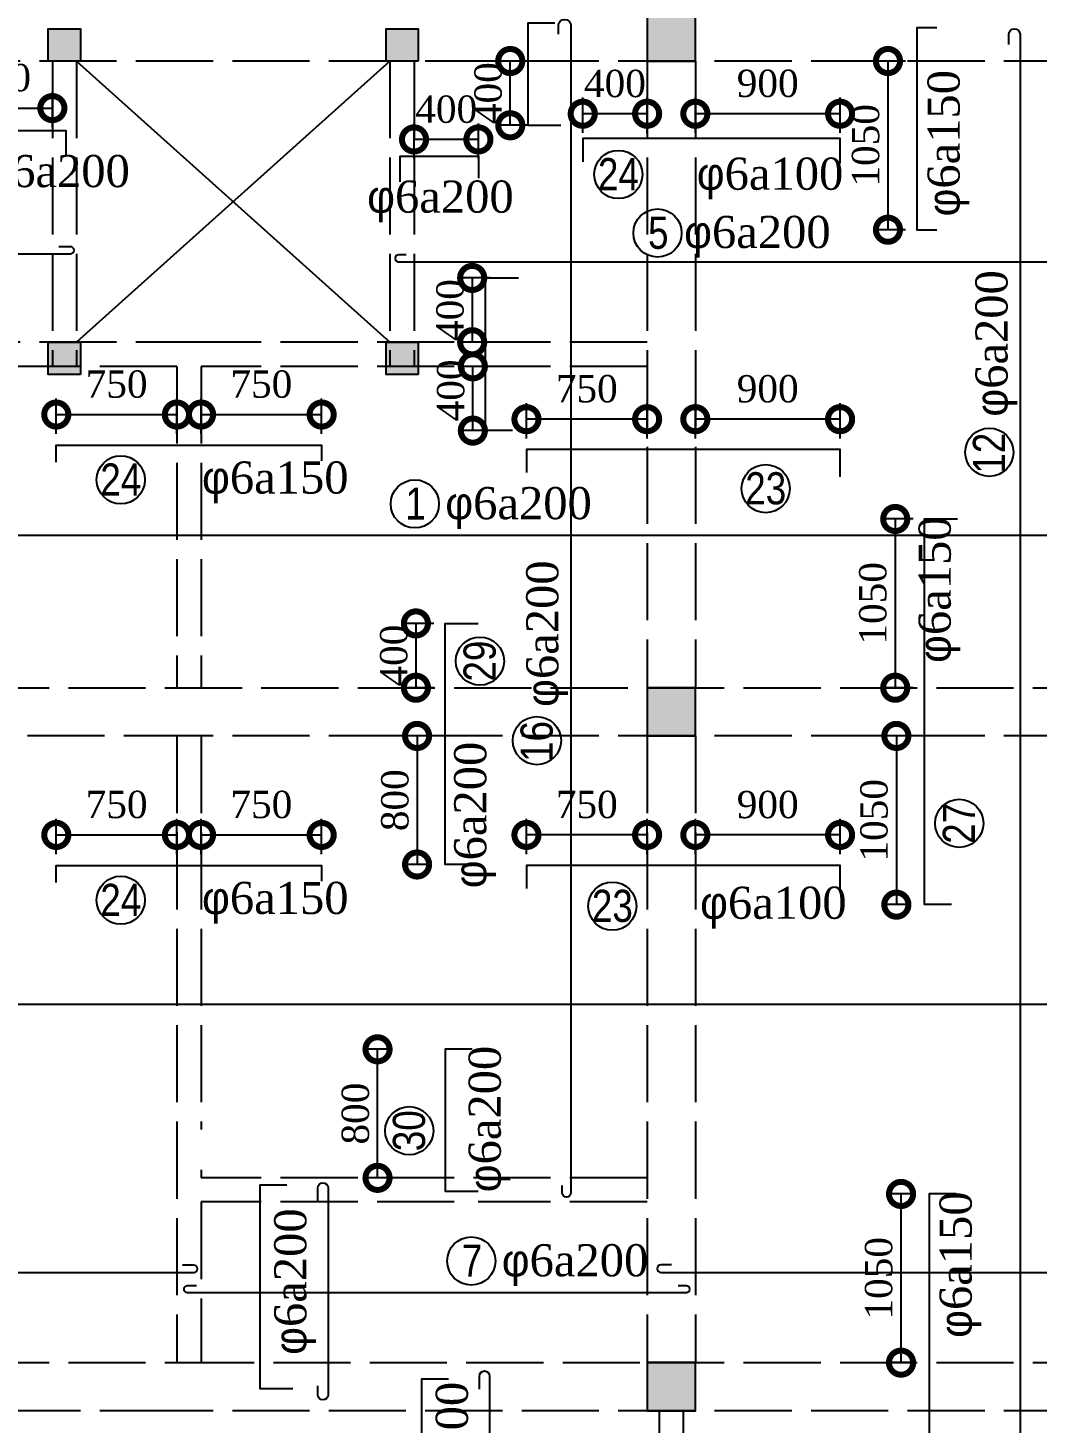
# Model space of a CAD drawing. Extents: x -105064 to -20964, y -943 to 58457.
# Drawn here: x -90148 to -83870, y 30756 to 39439 of the extents above; entities that cross this region are included whole.
import ezdxf

# ---------------------------------------------------------------- set-up
doc = ezdxf.new("R2010")
doc.units = 0
doc.header["$LTSCALE"] = 40
doc.linetypes.add('ACAD_ISO02W100', pattern=[15, 12, -3])
doc.layers.get('0').update_dxf_attribs({"linetype": 'CONTINUOUS'})
doc.layers.get('DEFPOINTS').update_dxf_attribs({"linetype": 'CONTINUOUS'})
for name, color, linetype in [('COT', 3, 'CONTINUOUS'), ('KTHUOT', 6, 'CONTINUOUS'), ('MANH', 2, 'CONTINUOUS'), ('TEXT', 7, 'CONTINUOUS'), ('THEP', 1, 'CONTINUOUS')]:
    doc.layers.add(name, color=color, linetype=linetype)
doc.styles.add('DIM-NEW', font='')
doc.styles.add('VNI-HELVE', font='')
doc.styles.add('VNI-TIMES', font='')
doc.styles.get('DIM-NEW').set_extended_font_data('VNI-Helve-Condense')
doc.styles.get('VNI-HELVE').set_extended_font_data('VNI-Helve')
doc.styles.get('VNI-TIMES').set_extended_font_data('VNI-Times')
doc.dimstyles.new('D1', dxfattribs={"dimscale": 0, "dimtxt": 300, "dimasz": 250, "dimexe": 250, "dimexo": 0, "dimgap": 160, "dimtad": 1, "dimdec": 0, "dimdsep": 46, "dimtxsty": 'VNI-HELVE', "dimblk1": 'ARCHTICK', "dimblk2": 'ARCHTICK', "dimsah": 1, "dimcen": 2.5, "dimclrd": 6, "dimclre": 6, "dimclrt": 6, "dimadec": 0, "dimazin": 0, "dimtfac": 1, "dimtdec": 0, "dimtmove": 0, "dimatfit": 3, "dimldrblk": 'ARCHTICK', "dimfxl": 1, "dimtolj": 1, "dimtzin": 0, "dimarcsym": 0})

# ---------------------------------------------------------------- blocks, each defined once
blk = doc.blocks.new('_DotSmall')
at = {"color": 0, "linetype": 'ByBlock', "const_width": 0.5}
blk.add_lwpolyline([(-0.0625, 0, 1), (0.0625, 0, 1)], format="xyb", close=True, dxfattribs=at)
blk = doc.blocks.new('*D184')
at = {"layer": 'DEFPOINTS', "color": 0, "linetype": 'Continuous', "transparency": 16777216}
for p in [(-89220.8, 34416.3), (-89971.3, 34226.7), (-89220.8, 34226.7)]:
    blk.add_point(p, dxfattribs=at)
at = {"layer": 'KTHUOT', "color": 9, "linetype": 'Continuous', "lineweight": -2, "transparency": 16777216}
for p, q in [((-89971.3, 34296.7), (-89971.3, 34516.3)), ((-89220.8, 34296.7), (-89220.8, 34516.3)), ((-89971.3, 34416.3), (-89220.8, 34416.3))]:
    blk.add_line(p, q, dxfattribs=at)
at = {"layer": 'KTHUOT', "color": 9, "linetype": 'Continuous', "lineweight": -2, "transparency": 16777216, "xscale": 300, "yscale": 300, "zscale": 300, "rotation": 180}
blk.add_blockref('_DotSmall', (-89971.3, 34416.3), dxfattribs=at)
at = {"layer": 'KTHUOT', "color": 9, "linetype": 'Continuous', "lineweight": -2, "transparency": 16777216, "xscale": 300, "yscale": 300, "zscale": 300}
blk.add_blockref('_DotSmall', (-89220.8, 34416.3), dxfattribs=at)
at = {"layer": 'KTHUOT', "color": 7, "linetype": 'Continuous', "transparency": 16777216, "insert": (-89596.1, 34604.8), "char_height": 170, "attachment_point": 5, "style": 'VNI-TIMES'}
blk.add_mtext('\\A1;750', dxfattribs=at)
blk = doc.blocks.new('_ARCHTICK')
at = {"color": 0, "linetype": 'ByBlock', "const_width": 0.15}
blk.add_lwpolyline([(-0.5, -0.5), (0.5, 0.5)], dxfattribs=at)
blk = doc.blocks.new('*D183')
at = {"layer": 'DEFPOINTS', "color": 0, "linetype": 'Continuous', "transparency": 16777216}
for p in [(-88320.4, 34416.3), (-89070.8, 34226.7), (-88320.4, 34226.7)]:
    blk.add_point(p, dxfattribs=at)
at = {"layer": 'KTHUOT', "color": 9, "linetype": 'Continuous', "lineweight": -2, "transparency": 16777216}
for p, q in [((-89070.8, 34296.7), (-89070.8, 34516.3)), ((-88320.4, 34296.7), (-88320.4, 34516.3)), ((-89070.8, 34416.3), (-88320.4, 34416.3))]:
    blk.add_line(p, q, dxfattribs=at)
at = {"layer": 'KTHUOT', "color": 9, "linetype": 'Continuous', "lineweight": -2, "transparency": 16777216, "xscale": 300, "yscale": 300, "zscale": 300, "rotation": 180}
blk.add_blockref('_DotSmall', (-89070.8, 34416.3), dxfattribs=at)
at = {"layer": 'KTHUOT', "color": 9, "linetype": 'Continuous', "lineweight": -2, "transparency": 16777216, "xscale": 300, "yscale": 300, "zscale": 300}
blk.add_blockref('_DotSmall', (-88320.4, 34416.3), dxfattribs=at)
at = {"layer": 'KTHUOT', "color": 7, "linetype": 'Continuous', "transparency": 16777216, "insert": (-88695.6, 34604.8), "char_height": 170, "attachment_point": 5, "style": 'VNI-TIMES'}
blk.add_mtext('\\A1;750', dxfattribs=at)
blk = doc.blocks.new('*D185')
at = {"layer": 'DEFPOINTS', "color": 0, "linetype": 'Continuous', "transparency": 16777216}
for p in [(-87046.3, 34416.3), (-87046.3, 34226.7), (-86295.8, 34226.7)]:
    blk.add_point(p, dxfattribs=at)
at = {"layer": 'KTHUOT', "color": 9, "linetype": 'Continuous', "lineweight": -2, "transparency": 16777216}
for p, q in [((-87046.3, 34296.7), (-87046.3, 34516.3)), ((-86295.8, 34296.7), (-86295.8, 34516.3)), ((-86295.8, 34416.3), (-87046.3, 34416.3))]:
    blk.add_line(p, q, dxfattribs=at)
at = {"layer": 'KTHUOT', "color": 9, "linetype": 'Continuous', "lineweight": -2, "transparency": 16777216, "xscale": 300, "yscale": 300, "zscale": 300, "rotation": 180}
blk.add_blockref('_DotSmall', (-87046.3, 34416.3), dxfattribs=at)
at = {"layer": 'KTHUOT', "color": 9, "linetype": 'Continuous', "lineweight": -2, "transparency": 16777216, "xscale": 300, "yscale": 300, "zscale": 300}
blk.add_blockref('_DotSmall', (-86295.8, 34416.3), dxfattribs=at)
at = {"layer": 'KTHUOT', "color": 7, "linetype": 'Continuous', "transparency": 16777216, "insert": (-86671.1, 34604.8), "char_height": 170, "attachment_point": 5, "style": 'VNI-TIMES'}
blk.add_mtext('\\A1;750', dxfattribs=at)
blk = doc.blocks.new('*D186')
at = {"layer": 'DEFPOINTS', "color": 0, "linetype": 'Continuous', "transparency": 16777216}
for p in [(-85995.8, 34416.3), (-85995.8, 34226.7), (-85095.4, 34226.7)]:
    blk.add_point(p, dxfattribs=at)
at = {"layer": 'KTHUOT', "color": 9, "linetype": 'Continuous', "lineweight": -2, "transparency": 16777216}
for p, q in [((-85995.8, 34296.7), (-85995.8, 34516.3)), ((-85095.4, 34296.7), (-85095.4, 34516.3)), ((-85095.4, 34416.3), (-85995.8, 34416.3))]:
    blk.add_line(p, q, dxfattribs=at)
at = {"layer": 'KTHUOT', "color": 9, "linetype": 'Continuous', "lineweight": -2, "transparency": 16777216, "xscale": 300, "yscale": 300, "zscale": 300, "rotation": 180}
blk.add_blockref('_DotSmall', (-85995.8, 34416.3), dxfattribs=at)
at = {"layer": 'KTHUOT', "color": 9, "linetype": 'Continuous', "lineweight": -2, "transparency": 16777216, "xscale": 300, "yscale": 300, "zscale": 300}
blk.add_blockref('_DotSmall', (-85095.4, 34416.3), dxfattribs=at)
at = {"layer": 'KTHUOT', "color": 7, "linetype": 'Continuous', "transparency": 16777216, "insert": (-85545.6, 34604.4), "char_height": 170, "attachment_point": 5, "style": 'VNI-TIMES'}
blk.add_mtext('\\A1;900', dxfattribs=at)
blk = doc.blocks.new('*D221')
at = {"layer": 'DEFPOINTS', "color": 0, "linetype": 'Continuous', "transparency": 16777216}
for p in [(-89995.8, 38939.5), (-90546.3, 38749.9), (-89995.8, 38749.9)]:
    blk.add_point(p, dxfattribs=at)
at = {"layer": 'KTHUOT', "color": 9, "linetype": 'Continuous', "lineweight": -2, "transparency": 16777216}
for p, q in [((-90546.3, 38819.9), (-90546.3, 39039.5)), ((-89995.8, 38819.9), (-89995.8, 39039.5)), ((-90546.3, 38939.5), (-89995.8, 38939.5))]:
    blk.add_line(p, q, dxfattribs=at)
at = {"layer": 'KTHUOT', "color": 9, "linetype": 'Continuous', "lineweight": -2, "transparency": 16777216, "xscale": 300, "yscale": 300, "zscale": 300, "rotation": 180}
blk.add_blockref('_DotSmall', (-90546.3, 38939.5), dxfattribs=at)
at = {"layer": 'KTHUOT', "color": 9, "linetype": 'Continuous', "lineweight": -2, "transparency": 16777216, "xscale": 300, "yscale": 300, "zscale": 300}
blk.add_blockref('_DotSmall', (-89995.8, 38939.5), dxfattribs=at)
at = {"layer": 'KTHUOT', "color": 7, "linetype": 'Continuous', "transparency": 16777216, "insert": (-90321.1, 39127.9), "char_height": 170, "attachment_point": 5, "style": 'VNI-TIMES'}
blk.add_mtext('\\A1;550', dxfattribs=at)
blk = doc.blocks.new('*D222')
at = {"layer": 'DEFPOINTS', "color": 0, "linetype": 'Continuous', "transparency": 16777216}
for p in [(-87745.8, 38744.5), (-87745.8, 38554.8), (-87345.4, 38554.8)]:
    blk.add_point(p, dxfattribs=at)
at = {"layer": 'KTHUOT', "color": 9, "linetype": 'Continuous', "lineweight": -2, "transparency": 16777216}
for p, q in [((-87745.8, 38624.8), (-87745.8, 38844.5)), ((-87345.4, 38624.8), (-87345.4, 38844.5)), ((-87345.4, 38744.5), (-87745.8, 38744.5))]:
    blk.add_line(p, q, dxfattribs=at)
at = {"layer": 'KTHUOT', "color": 9, "linetype": 'Continuous', "lineweight": -2, "transparency": 16777216, "xscale": 300, "yscale": 300, "zscale": 300, "rotation": 180}
blk.add_blockref('_DotSmall', (-87745.8, 38744.5), dxfattribs=at)
at = {"layer": 'KTHUOT', "color": 9, "linetype": 'Continuous', "lineweight": -2, "transparency": 16777216, "xscale": 300, "yscale": 300, "zscale": 300}
blk.add_blockref('_DotSmall', (-87345.4, 38744.5), dxfattribs=at)
at = {"layer": 'KTHUOT', "color": 7, "linetype": 'Continuous', "transparency": 16777216, "insert": (-87545.6, 38931.5), "char_height": 170, "attachment_point": 5, "style": 'VNI-TIMES'}
blk.add_mtext('\\A1;400', dxfattribs=at)
blk = doc.blocks.new('*D224')
at = {"layer": 'DEFPOINTS', "color": 0, "linetype": 'Continuous', "transparency": 16777216}
for p in [(-85995.8, 38904.4), (-85995.8, 38714.7), (-85095.4, 38714.7)]:
    blk.add_point(p, dxfattribs=at)
at = {"layer": 'KTHUOT', "color": 9, "linetype": 'Continuous', "lineweight": -2, "transparency": 16777216}
for p, q in [((-85995.8, 38784.7), (-85995.8, 39004.4)), ((-85095.4, 38784.7), (-85095.4, 39004.4)), ((-85095.4, 38904.4), (-85995.8, 38904.4))]:
    blk.add_line(p, q, dxfattribs=at)
at = {"layer": 'KTHUOT', "color": 9, "linetype": 'Continuous', "lineweight": -2, "transparency": 16777216, "xscale": 300, "yscale": 300, "zscale": 300, "rotation": 180}
blk.add_blockref('_DotSmall', (-85995.8, 38904.4), dxfattribs=at)
at = {"layer": 'KTHUOT', "color": 9, "linetype": 'Continuous', "lineweight": -2, "transparency": 16777216, "xscale": 300, "yscale": 300, "zscale": 300}
blk.add_blockref('_DotSmall', (-85095.4, 38904.4), dxfattribs=at)
at = {"layer": 'KTHUOT', "color": 7, "linetype": 'Continuous', "transparency": 16777216, "insert": (-85545.6, 39092.4), "char_height": 170, "attachment_point": 5, "style": 'VNI-TIMES'}
blk.add_mtext('\\A1;900', dxfattribs=at)
blk = doc.blocks.new('*D223')
at = {"layer": 'DEFPOINTS', "color": 0, "linetype": 'Continuous', "transparency": 16777216}
for p in [(-86696.3, 38904.4), (-86696.3, 38714.7), (-86295.8, 38714.7)]:
    blk.add_point(p, dxfattribs=at)
at = {"layer": 'KTHUOT', "color": 9, "linetype": 'Continuous', "lineweight": -2, "transparency": 16777216}
for p, q in [((-86696.3, 38784.7), (-86696.3, 39004.4)), ((-86295.8, 38784.7), (-86295.8, 39004.4)), ((-86295.8, 38904.4), (-86696.3, 38904.4))]:
    blk.add_line(p, q, dxfattribs=at)
at = {"layer": 'KTHUOT', "color": 9, "linetype": 'Continuous', "lineweight": -2, "transparency": 16777216, "xscale": 300, "yscale": 300, "zscale": 300, "rotation": 180}
blk.add_blockref('_DotSmall', (-86696.3, 38904.4), dxfattribs=at)
at = {"layer": 'KTHUOT', "color": 9, "linetype": 'Continuous', "lineweight": -2, "transparency": 16777216, "xscale": 300, "yscale": 300, "zscale": 300}
blk.add_blockref('_DotSmall', (-86295.8, 38904.4), dxfattribs=at)
at = {"layer": 'KTHUOT', "color": 7, "linetype": 'Continuous', "transparency": 16777216, "insert": (-86496.1, 39091.4), "char_height": 170, "attachment_point": 5, "style": 'VNI-TIMES'}
blk.add_mtext('\\A1;400', dxfattribs=at)
blk = doc.blocks.new('*D227')
at = {"layer": 'DEFPOINTS', "color": 0, "linetype": 'Continuous', "transparency": 16777216}
for p in [(-88320.4, 37032.4), (-89070.8, 36842.8), (-88320.4, 36842.8)]:
    blk.add_point(p, dxfattribs=at)
at = {"layer": 'KTHUOT', "color": 9, "linetype": 'Continuous', "lineweight": -2, "transparency": 16777216}
for p, q in [((-89070.8, 36912.8), (-89070.8, 37132.4)), ((-88320.4, 36912.8), (-88320.4, 37132.4)), ((-89070.8, 37032.4), (-88320.4, 37032.4))]:
    blk.add_line(p, q, dxfattribs=at)
at = {"layer": 'KTHUOT', "color": 9, "linetype": 'Continuous', "lineweight": -2, "transparency": 16777216, "xscale": 300, "yscale": 300, "zscale": 300, "rotation": 180}
blk.add_blockref('_DotSmall', (-89070.8, 37032.4), dxfattribs=at)
at = {"layer": 'KTHUOT', "color": 9, "linetype": 'Continuous', "lineweight": -2, "transparency": 16777216, "xscale": 300, "yscale": 300, "zscale": 300}
blk.add_blockref('_DotSmall', (-88320.4, 37032.4), dxfattribs=at)
at = {"layer": 'KTHUOT', "color": 7, "linetype": 'Continuous', "transparency": 16777216, "insert": (-88695.6, 37220.8), "char_height": 170, "attachment_point": 5, "style": 'VNI-TIMES'}
blk.add_mtext('\\A1;750', dxfattribs=at)
blk = doc.blocks.new('*D228')
at = {"layer": 'DEFPOINTS', "color": 0, "linetype": 'Continuous', "transparency": 16777216}
for p in [(-89220.8, 37032.4), (-89971.3, 36842.8), (-89220.8, 36842.8)]:
    blk.add_point(p, dxfattribs=at)
at = {"layer": 'KTHUOT', "color": 9, "linetype": 'Continuous', "lineweight": -2, "transparency": 16777216}
for p, q in [((-89971.3, 36912.8), (-89971.3, 37132.4)), ((-89220.8, 36912.8), (-89220.8, 37132.4)), ((-89971.3, 37032.4), (-89220.8, 37032.4))]:
    blk.add_line(p, q, dxfattribs=at)
at = {"layer": 'KTHUOT', "color": 9, "linetype": 'Continuous', "lineweight": -2, "transparency": 16777216, "xscale": 300, "yscale": 300, "zscale": 300, "rotation": 180}
blk.add_blockref('_DotSmall', (-89971.3, 37032.4), dxfattribs=at)
at = {"layer": 'KTHUOT', "color": 9, "linetype": 'Continuous', "lineweight": -2, "transparency": 16777216, "xscale": 300, "yscale": 300, "zscale": 300}
blk.add_blockref('_DotSmall', (-89220.8, 37032.4), dxfattribs=at)
at = {"layer": 'KTHUOT', "color": 7, "linetype": 'Continuous', "transparency": 16777216, "insert": (-89596.1, 37220.8), "char_height": 170, "attachment_point": 5, "style": 'VNI-TIMES'}
blk.add_mtext('\\A1;750', dxfattribs=at)
blk = doc.blocks.new('*D229')
at = {"layer": 'DEFPOINTS', "color": 0, "linetype": 'Continuous', "transparency": 16777216}
for p in [(-85995.8, 37003.7), (-85995.8, 36814), (-85095.4, 36814)]:
    blk.add_point(p, dxfattribs=at)
at = {"layer": 'KTHUOT', "color": 9, "linetype": 'Continuous', "lineweight": -2, "transparency": 16777216}
for p, q in [((-85995.8, 36884), (-85995.8, 37103.7)), ((-85095.4, 36884), (-85095.4, 37103.7)), ((-85095.4, 37003.7), (-85995.8, 37003.7))]:
    blk.add_line(p, q, dxfattribs=at)
at = {"layer": 'KTHUOT', "color": 9, "linetype": 'Continuous', "lineweight": -2, "transparency": 16777216, "xscale": 300, "yscale": 300, "zscale": 300, "rotation": 180}
blk.add_blockref('_DotSmall', (-85995.8, 37003.7), dxfattribs=at)
at = {"layer": 'KTHUOT', "color": 9, "linetype": 'Continuous', "lineweight": -2, "transparency": 16777216, "xscale": 300, "yscale": 300, "zscale": 300}
blk.add_blockref('_DotSmall', (-85095.4, 37003.7), dxfattribs=at)
at = {"layer": 'KTHUOT', "color": 7, "linetype": 'Continuous', "transparency": 16777216, "insert": (-85545.6, 37191.7), "char_height": 170, "attachment_point": 5, "style": 'VNI-TIMES'}
blk.add_mtext('\\A1;900', dxfattribs=at)
blk = doc.blocks.new('*D230')
at = {"layer": 'DEFPOINTS', "color": 0, "linetype": 'Continuous', "transparency": 16777216}
for p in [(-87046.3, 37003.7), (-87046.3, 36814), (-86295.8, 36814)]:
    blk.add_point(p, dxfattribs=at)
at = {"layer": 'KTHUOT', "color": 9, "linetype": 'Continuous', "lineweight": -2, "transparency": 16777216}
for p, q in [((-87046.3, 36884), (-87046.3, 37103.7)), ((-86295.8, 36884), (-86295.8, 37103.7)), ((-86295.8, 37003.7), (-87046.3, 37003.7))]:
    blk.add_line(p, q, dxfattribs=at)
at = {"layer": 'KTHUOT', "color": 9, "linetype": 'Continuous', "lineweight": -2, "transparency": 16777216, "xscale": 300, "yscale": 300, "zscale": 300, "rotation": 180}
blk.add_blockref('_DotSmall', (-87046.3, 37003.7), dxfattribs=at)
at = {"layer": 'KTHUOT', "color": 9, "linetype": 'Continuous', "lineweight": -2, "transparency": 16777216, "xscale": 300, "yscale": 300, "zscale": 300}
blk.add_blockref('_DotSmall', (-86295.8, 37003.7), dxfattribs=at)
at = {"layer": 'KTHUOT', "color": 7, "linetype": 'Continuous', "transparency": 16777216, "insert": (-86671.1, 37192.1), "char_height": 170, "attachment_point": 5, "style": 'VNI-TIMES'}
blk.add_mtext('\\A1;750', dxfattribs=at)
blk = doc.blocks.new('*D398')
at = {"layer": 'DEFPOINTS', "color": 0, "linetype": 'Continuous', "transparency": 16777216}
for p in [(-87147.1, 39232.4), (-86964.7, 39232.4), (-86964.7, 38832.4)]:
    blk.add_point(p, dxfattribs=at)
at = {"layer": 'KTHUOT', "color": 9, "linetype": 'Continuous', "lineweight": -2, "transparency": 16777216}
for p, q in [((-87034.7, 39232.4), (-87217.1, 39232.4)), ((-87147.1, 38832.4), (-87147.1, 39232.4)), ((-87034.7, 38832.4), (-87217.1, 38832.4))]:
    blk.add_line(p, q, dxfattribs=at)
at = {"layer": 'KTHUOT', "color": 9, "linetype": 'Continuous', "lineweight": -2, "transparency": 16777216, "xscale": 300, "yscale": 300, "zscale": 300}
for p, rotation in [((-87147.1, 39232.4), 90), ((-87147.1, 38832.4), 270)]:
    blk.add_blockref('_DotSmall', p, dxfattribs=dict(at, rotation=rotation))
at = {"layer": 'KTHUOT', "color": 7, "linetype": 'Continuous', "transparency": 16777216, "insert": (-87284.1, 39032.4), "char_height": 170, "attachment_point": 5, "rotation": 90, "style": 'VNI-TIMES'}
blk.add_mtext('\\A1;400', dxfattribs=at)
blk = doc.blocks.new('*D399')
at = {"layer": 'DEFPOINTS', "color": 0, "linetype": 'Continuous', "transparency": 16777216}
for p in [(-87201.6, 37882.5), (-87384, 37482.4), (-87201.6, 37482.4)]:
    blk.add_point(p, dxfattribs=at)
at = {"layer": 'KTHUOT', "color": 9, "linetype": 'Continuous', "lineweight": -2, "transparency": 16777216}
for p, q in [((-87271.6, 37882.5), (-87454, 37882.5)), ((-87384, 37882.5), (-87384, 37482.4)), ((-87271.6, 37482.4), (-87454, 37482.4))]:
    blk.add_line(p, q, dxfattribs=at)
at = {"layer": 'KTHUOT', "color": 9, "linetype": 'Continuous', "lineweight": -2, "transparency": 16777216, "xscale": 300, "yscale": 300, "zscale": 300}
for p, rotation in [((-87384, 37882.5), 90), ((-87384, 37482.4), 270)]:
    blk.add_blockref('_DotSmall', p, dxfattribs=dict(at, rotation=rotation))
at = {"layer": 'KTHUOT', "color": 7, "linetype": 'Continuous', "transparency": 16777216, "insert": (-87521, 37682.5), "char_height": 170, "attachment_point": 5, "rotation": 90, "style": 'VNI-TIMES'}
blk.add_mtext('\\A1;400', dxfattribs=at)
blk = doc.blocks.new('*D400')
at = {"layer": 'DEFPOINTS', "color": 0, "linetype": 'Continuous', "transparency": 16777216}
for p in [(-87379.8, 37332.4), (-87246.9, 37332.4), (-87246.9, 36932.5)]:
    blk.add_point(p, dxfattribs=at)
at = {"layer": 'KTHUOT', "color": 9, "linetype": 'Continuous', "lineweight": -2, "transparency": 16777216}
for p, q in [((-87316.9, 37332.4), (-87449.8, 37332.4)), ((-87379.8, 36932.5), (-87379.8, 37332.4)), ((-87316.9, 36932.5), (-87449.8, 36932.5))]:
    blk.add_line(p, q, dxfattribs=at)
at = {"layer": 'KTHUOT', "color": 9, "linetype": 'Continuous', "lineweight": -2, "transparency": 16777216, "xscale": 300, "yscale": 300, "zscale": 300}
for p, rotation in [((-87379.8, 37332.4), 90), ((-87379.8, 36932.5), 270)]:
    blk.add_blockref('_DotSmall', p, dxfattribs=dict(at, rotation=rotation))
at = {"layer": 'KTHUOT', "color": 7, "linetype": 'Continuous', "transparency": 16777216, "insert": (-87516.8, 37182.5), "char_height": 170, "attachment_point": 5, "rotation": 90, "style": 'VNI-TIMES'}
blk.add_mtext('\\A1;400', dxfattribs=at)
blk = doc.blocks.new('*D401')
at = {"layer": 'DEFPOINTS', "color": 0, "linetype": 'Continuous', "transparency": 16777216}
for p in [(-84617.5, 39232.4), (-84797.4, 38182.7), (-84617.5, 38182.7)]:
    blk.add_point(p, dxfattribs=at)
at = {"layer": 'KTHUOT', "color": 9, "linetype": 'Continuous', "lineweight": -2, "transparency": 16777216}
for p, q in [((-84687.5, 39232.4), (-84867.4, 39232.4)), ((-84797.4, 39232.4), (-84797.4, 38182.7)), ((-84687.5, 38182.7), (-84867.4, 38182.7))]:
    blk.add_line(p, q, dxfattribs=at)
at = {"layer": 'KTHUOT', "color": 9, "linetype": 'Continuous', "lineweight": -2, "transparency": 16777216, "xscale": 300, "yscale": 300, "zscale": 300}
for p, rotation in [((-84797.4, 39232.4), 90), ((-84797.4, 38182.7), 270)]:
    blk.add_blockref('_DotSmall', p, dxfattribs=dict(at, rotation=rotation))
at = {"layer": 'KTHUOT', "color": 7, "linetype": 'Continuous', "transparency": 16777216, "insert": (-84935.8, 38707.6), "char_height": 170, "attachment_point": 5, "rotation": 90, "style": 'VNI-TIMES'}
blk.add_mtext('\\A1;1050', dxfattribs=at)
blk = doc.blocks.new('*D402')
at = {"layer": 'DEFPOINTS', "color": 0, "linetype": 'Continuous', "transparency": 16777216}
for p in [(-84569.9, 36382.5), (-84752.3, 35332.4), (-84569.9, 35332.4)]:
    blk.add_point(p, dxfattribs=at)
at = {"layer": 'KTHUOT', "color": 9, "linetype": 'Continuous', "lineweight": -2, "transparency": 16777216}
for p, q in [((-84639.9, 36382.5), (-84822.3, 36382.5)), ((-84752.3, 36382.5), (-84752.3, 35332.4)), ((-84639.9, 35332.4), (-84822.3, 35332.4))]:
    blk.add_line(p, q, dxfattribs=at)
at = {"layer": 'KTHUOT', "color": 9, "linetype": 'Continuous', "lineweight": -2, "transparency": 16777216, "xscale": 300, "yscale": 300, "zscale": 300}
for p, rotation in [((-84752.3, 36382.5), 90), ((-84752.3, 35332.4), 270)]:
    blk.add_blockref('_DotSmall', p, dxfattribs=dict(at, rotation=rotation))
at = {"layer": 'KTHUOT', "color": 7, "linetype": 'Continuous', "transparency": 16777216, "insert": (-84890.7, 35857.5), "char_height": 170, "attachment_point": 5, "rotation": 90, "style": 'VNI-TIMES'}
blk.add_mtext('\\A1;1050', dxfattribs=at)
blk = doc.blocks.new('*D403')
at = {"layer": 'DEFPOINTS', "color": 0, "linetype": 'Continuous', "transparency": 16777216}
for p in [(-84612.3, 35032.4), (-84745.2, 33982.5), (-84612.3, 33982.5)]:
    blk.add_point(p, dxfattribs=at)
at = {"layer": 'KTHUOT', "color": 9, "linetype": 'Continuous', "lineweight": -2, "transparency": 16777216}
for p, q in [((-84682.3, 35032.4), (-84815.2, 35032.4)), ((-84745.2, 35032.4), (-84745.2, 33982.5)), ((-84682.3, 33982.5), (-84815.2, 33982.5))]:
    blk.add_line(p, q, dxfattribs=at)
at = {"layer": 'KTHUOT', "color": 9, "linetype": 'Continuous', "lineweight": -2, "transparency": 16777216, "xscale": 300, "yscale": 300, "zscale": 300}
for p, rotation in [((-84745.2, 35032.4), 90), ((-84745.2, 33982.5), 270)]:
    blk.add_blockref('_DotSmall', p, dxfattribs=dict(at, rotation=rotation))
at = {"layer": 'KTHUOT', "color": 7, "linetype": 'Continuous', "transparency": 16777216, "insert": (-84883.6, 34507.5), "char_height": 170, "attachment_point": 5, "rotation": 90, "style": 'VNI-TIMES'}
blk.add_mtext('\\A1;1050', dxfattribs=at)
blk = doc.blocks.new('*D404')
at = {"layer": 'DEFPOINTS', "color": 0, "linetype": 'Continuous', "transparency": 16777216}
for p in [(-84716.1, 32182.3), (-84583.2, 32182.3), (-84583.2, 31132.4)]:
    blk.add_point(p, dxfattribs=at)
at = {"layer": 'KTHUOT', "color": 9, "linetype": 'Continuous', "lineweight": -2, "transparency": 16777216}
for p, q in [((-84653.2, 32182.3), (-84786.1, 32182.3)), ((-84716.1, 31132.4), (-84716.1, 32182.3)), ((-84653.2, 31132.4), (-84786.1, 31132.4))]:
    blk.add_line(p, q, dxfattribs=at)
at = {"layer": 'KTHUOT', "color": 9, "linetype": 'Continuous', "lineweight": -2, "transparency": 16777216, "xscale": 300, "yscale": 300, "zscale": 300}
for p, rotation in [((-84716.1, 32182.3), 90), ((-84716.1, 31132.4), 270)]:
    blk.add_blockref('_DotSmall', p, dxfattribs=dict(at, rotation=rotation))
at = {"layer": 'KTHUOT', "color": 7, "linetype": 'Continuous', "transparency": 16777216, "insert": (-84854.5, 31657.4), "char_height": 170, "attachment_point": 5, "rotation": 90, "style": 'VNI-TIMES'}
blk.add_mtext('\\A1;1050', dxfattribs=at)
blk = doc.blocks.new('*D444')
at = {"layer": 'DEFPOINTS', "color": 0, "linetype": 'Continuous', "transparency": 16777216}
for p in [(-87551.6, 35732.5), (-87734, 35332.4), (-87551.6, 35332.4)]:
    blk.add_point(p, dxfattribs=at)
at = {"layer": 'KTHUOT', "color": 9, "linetype": 'Continuous', "lineweight": -2, "transparency": 16777216}
for p, q in [((-87621.6, 35732.5), (-87804, 35732.5)), ((-87734, 35732.5), (-87734, 35332.4)), ((-87621.6, 35332.4), (-87804, 35332.4))]:
    blk.add_line(p, q, dxfattribs=at)
at = {"layer": 'KTHUOT', "color": 9, "linetype": 'Continuous', "lineweight": -2, "transparency": 16777216, "xscale": 300, "yscale": 300, "zscale": 300}
for p, rotation in [((-87734, 35732.5), 90), ((-87734, 35332.4), 270)]:
    blk.add_blockref('_DotSmall', p, dxfattribs=dict(at, rotation=rotation))
at = {"layer": 'KTHUOT', "color": 7, "linetype": 'Continuous', "transparency": 16777216, "insert": (-87871.1, 35532.5), "char_height": 170, "attachment_point": 5, "rotation": 90, "style": 'VNI-TIMES'}
blk.add_mtext('\\A1;400', dxfattribs=at)
blk = doc.blocks.new('*D443')
at = {"layer": 'DEFPOINTS', "color": 0, "linetype": 'Continuous', "transparency": 16777216}
for p in [(-87594, 35032.4), (-87726.9, 34232.5), (-87594, 34232.5)]:
    blk.add_point(p, dxfattribs=at)
at = {"layer": 'KTHUOT', "color": 9, "linetype": 'Continuous', "lineweight": -2, "transparency": 16777216}
for p, q in [((-87664, 35032.4), (-87796.9, 35032.4)), ((-87726.9, 35032.4), (-87726.9, 34232.5)), ((-87664, 34232.5), (-87796.9, 34232.5))]:
    blk.add_line(p, q, dxfattribs=at)
at = {"layer": 'KTHUOT', "color": 9, "linetype": 'Continuous', "lineweight": -2, "transparency": 16777216, "xscale": 300, "yscale": 300, "zscale": 300}
for p, rotation in [((-87726.9, 35032.4), 90), ((-87726.9, 34232.5), 270)]:
    blk.add_blockref('_DotSmall', p, dxfattribs=dict(at, rotation=rotation))
at = {"layer": 'KTHUOT', "color": 7, "linetype": 'Continuous', "transparency": 16777216, "insert": (-87864, 34632.5), "char_height": 170, "attachment_point": 5, "rotation": 90, "style": 'VNI-TIMES'}
blk.add_mtext('\\A1;800', dxfattribs=at)
blk = doc.blocks.new('*D445')
at = {"layer": 'DEFPOINTS', "color": 0, "linetype": 'Continuous', "transparency": 16777216}
for p in [(-87972.8, 33082.3), (-87839.9, 33082.3), (-87839.9, 32282.4)]:
    blk.add_point(p, dxfattribs=at)
at = {"layer": 'KTHUOT', "color": 9, "linetype": 'Continuous', "lineweight": -2, "transparency": 16777216}
for p, q in [((-87909.9, 33082.3), (-88042.8, 33082.3)), ((-87972.8, 32282.4), (-87972.8, 33082.3)), ((-87909.9, 32282.4), (-88042.8, 32282.4))]:
    blk.add_line(p, q, dxfattribs=at)
at = {"layer": 'KTHUOT', "color": 9, "linetype": 'Continuous', "lineweight": -2, "transparency": 16777216, "xscale": 300, "yscale": 300, "zscale": 300}
for p, rotation in [((-87972.8, 33082.3), 90), ((-87972.8, 32282.4), 270)]:
    blk.add_blockref('_DotSmall', p, dxfattribs=dict(at, rotation=rotation))
at = {"layer": 'KTHUOT', "color": 7, "linetype": 'Continuous', "transparency": 16777216, "insert": (-88109.9, 32682.4), "char_height": 170, "attachment_point": 5, "rotation": 90, "style": 'VNI-TIMES'}
blk.add_mtext('\\A1;800', dxfattribs=at)

msp = doc.modelspace()

# ---------------------------------------------------------------- linework, layer by layer
at = {"layer": 'COT'}
for points in [[(-86295.8, 39232.4), (-85995.8, 39232.4), (-85995.8, 39532.4), (-86295.8, 39532.4)], [(-89821.7, 39232.4), (-90021.7, 39232.4), (-90021.7, 39432.4), (-89821.7, 39432.4)], [(-87720, 39232.4), (-87920, 39232.4), (-87920, 39432.4), (-87720, 39432.4)], [(-89821.7, 37282.4), (-90021.7, 37282.4), (-90021.7, 37482.4), (-89821.7, 37482.4)], [(-87720, 37282.4), (-87920, 37282.4), (-87920, 37482.4), (-87720, 37482.4)], [(-86295.8, 35032.4), (-85995.8, 35032.4), (-85995.8, 35332.4), (-86295.8, 35332.4)], [(-86295.8, 30832.4), (-85995.8, 30832.4), (-85995.8, 31132.4), (-86295.8, 31132.4)]]:
    msp.add_lwpolyline(points, close=True, dxfattribs=at)
for points in [[(-86295.8, 39232.4), (-85995.8, 39232.4), (-86295.8, 39532.4), (-85995.8, 39532.4)], [(-90021.7, 39232.4), (-89821.7, 39232.4), (-90021.7, 39432.4), (-89821.7, 39432.4)], [(-87920, 39232.4), (-87720, 39232.4), (-87920, 39432.4), (-87720, 39432.4)], [(-90021.7, 37282.4), (-89821.7, 37282.4), (-90021.7, 37482.4), (-89821.7, 37482.4)], [(-87920, 37282.4), (-87720, 37282.4), (-87920, 37482.4), (-87720, 37482.4)], [(-86295.8, 35032.4), (-85995.8, 35032.4), (-86295.8, 35332.4), (-85995.8, 35332.4)], [(-86295.8, 30832.4), (-85995.8, 30832.4), (-86295.8, 31132.4), (-85995.8, 31132.4)]]:
    msp.add_solid(points, dxfattribs=at)
at = {"layer": 'KTHUOT', "color": 6, "linetype": 'Continuous'}
for centre in [(-86474.6, 38526.4), (-86231, 38162.1), (-84167.1, 36797.7), (-89570.3, 36626.2), (-85558.1, 36571.5), (-87740.8, 36476.5), (-87335.9, 35498.1), (-86981.3, 35003.3), (-84354.2, 34488.3), (-89570.3, 34010.1), (-86512.2, 33973.3), (-87775.5, 32575.6), (-87389.4, 31764.9)]:
    msp.add_circle(centre, 150, dxfattribs=at)
at = {"layer": 'MANH', "linetype": 'ACAD_ISO02W100'}
for p, q in [((-88995.8, 39232.4), (-91995.8, 39232.4)), ((-89995.8, 39232.4), (-89995.8, 37332.4)), ((-89845.8, 39232.4), (-89845.8, 37332.4)), ((-85995.8, 39232.4), (-88995.8, 39232.4)), ((-87895.8, 39232.4), (-87895.8, 37332.4)), ((-87745.8, 39232.4), (-87745.8, 37332.4)), ((-86295.8, 39232.4), (-86295.8, 35332.4)), ((-82395.8, 39232.4), (-85995.8, 39232.4)), ((-85995.8, 39232.4), (-85995.8, 35332.4)), ((-88995.8, 37482.4), (-91995.8, 37482.4)), ((-86295.8, 37482.4), (-88995.8, 37482.4)), ((-89220.8, 37332.4), (-91995.8, 37332.4)), ((-89220.8, 37332.4), (-89220.8, 35332.4)), ((-89070.8, 37332.4), (-89070.8, 35332.4)), ((-88995.8, 37332.4), (-89070.8, 37332.4)), ((-86295.8, 37332.4), (-88995.8, 37332.4)), ((-92295.8, 35332.4), (-89295.8, 35332.4)), ((-89295.8, 35332.4), (-86295.8, 35332.4)), ((-86295.8, 35332.4), (-82695.8, 35332.4)), ((-89070.8, 35032.4), (-91995.8, 35032.4)), ((-89220.8, 35032.4), (-89220.8, 31132.4)), ((-89070.8, 35032.4), (-89070.8, 32582.4)), ((-85995.8, 35032.4), (-89070.8, 35032.4)), ((-86295.8, 35032.4), (-86295.8, 31132.4)), ((-85995.8, 35032.4), (-85995.8, 31132.4)), ((-82395.8, 35032.4), (-85995.8, 35032.4)), ((-89070.8, 32332.4), (-89070.8, 32282.4)), ((-86295.8, 32282.4), (-89070.8, 32282.4)), ((-87495.8, 32132.4), (-89070.8, 32132.4)), ((-89070.8, 32132.4), (-89070.8, 31132.4)), ((-86295.8, 32132.4), (-87345.8, 32132.4)), ((-92295.8, 31132.4), (-89220.8, 31132.4)), ((-89220.8, 31132.4), (-86295.8, 31132.4)), ((-86295.8, 31132.4), (-82695.8, 31132.4)), ((-89220.8, 30832.4), (-91995.8, 30832.4)), ((-85995.8, 30832.4), (-89220.8, 30832.4)), ((-86220.8, 30832.4), (-86220.8, 29982.4)), ((-86070.8, 30832.4), (-86070.8, 29482.4)), ((-82395.8, 30832.4), (-85995.8, 30832.4))]:
    msp.add_line(p, q, dxfattribs=at)
at = {"layer": 'MANH', "color": 9}
for p, q in [((-87895.8, 39232.4), (-89845.8, 37482.4)), ((-89845.8, 39232.4), (-87895.8, 37482.4))]:
    msp.add_line(p, q, dxfattribs=at)
at = {"layer": 'THEP'}
for points in [[(-86869.6, 39468), (-87037.4, 39468), (-87037.4, 38832.4), (-86832.5, 38832.4)], [(-84494, 39438.3), (-84617.5, 39438.3), (-84617.5, 38182.7), (-84494, 38182.7)], [(-89910.3, 38640.4), (-89910.3, 38798.5), (-90545.3, 38798.5), (-90545.3, 38661.4)], [(-85095.1, 38593.8), (-85095.1, 38750.7), (-86695.6, 38750.7), (-86695.6, 38605.9)], [(-87831.4, 38481.4), (-87831.4, 38639.6), (-87345.4, 38639.6), (-87345.4, 38502.5)], [(-87133.8, 36932.4), (-87301.7, 36932.4), (-87301.7, 37882.5), (-87096.8, 37882.5)], [(-89971.3, 36736.4), (-89971.3, 36842.8), (-88320.4, 36842.8), (-88320.4, 36744)], [(-85095.4, 36645.1), (-85095.4, 36814), (-87046.3, 36814), (-87046.3, 36671.1)], [(-84402, 33982.5), (-84569.9, 33982.5), (-84569.9, 36382.5), (-84365, 36382.5)], [(-87383.8, 34232.5), (-87551.6, 34232.5), (-87551.6, 35732.5), (-87346.7, 35732.5)], [(-89971.3, 34120.3), (-89971.3, 34226.7), (-88320.4, 34226.7), (-88320.4, 34127.9)], [(-85095.4, 34057.8), (-85095.4, 34226.7), (-87046.3, 34226.7), (-87046.3, 34083.8)], [(-87383.8, 33082.3), (-87551.6, 33082.3), (-87551.6, 32199.4), (-87346.7, 32199.4)], [(-88537.2, 32237.6), (-88705.1, 32237.6), (-88705.1, 30971.9), (-88500.2, 30971.9)], [(-84372.9, 32182.3), (-84540.8, 32182.3), (-84540.8, 29388.3), (-84335.9, 29388.3)], [(-87532.2, 31029.3), (-87700.1, 31029.3), (-87700.1, 29892.5), (-87495.2, 29892.5)]]:
    msp.add_lwpolyline(points, dxfattribs=at)
for points in [[(-86847.1, 39398.9), (-86847.1, 39452.9, -1), (-86770, 39452.9), (-86770, 32188.8, -1), (-86823.8, 32188.8), (-86823.8, 32235)], [(-84046.5, 39334.4), (-84046.5, 39397.5, -1), (-83975.5, 39397.5), (-83975.5, 29421.3), (-83975.5, 29421.3, -1), (-84056.8, 29421.3), (-84056.8, 29464.4)], [(-99343.8, 38079.7), (-99409.9, 38079.7, 1), (-99409.9, 38032.5), (-89883.2, 38032.5, 1), (-89883.2, 38077), (-89955.9, 38077)], [(-87795.4, 38026.7), (-87840.2, 38026.7, 1), (-87840.2, 37981.9), (-82462.4, 37981.9, 1), (-82462.4, 38044.8), (-82507.3, 38044.8)], [(-71788.2, 36370.7), (-71703, 36370.7, -1), (-71703, 36280.4), (-71703, 36280.4), (-99390.5, 36280.4, -1), (-99390.5, 36365.2), (-99326.4, 36365.2)], [(-71788.2, 33451), (-71703, 33451, -1), (-71703, 33360.7), (-71703, 33360.7), (-99390.5, 33360.7, -1), (-99390.5, 33445.5), (-99326.4, 33445.5)], [(-88344, 32138.9), (-88344, 32220.5, -1), (-88280.5, 32220.5), (-88280.5, 30932.7, -1), (-88343.9, 30932.7), (-88343.9, 30987.1)], [(-99343.8, 31741), (-99409.9, 31741, 1), (-99409.9, 31693.8), (-89114.4, 31693.8, 1), (-89114.4, 31738.3), (-89186, 31738.3)], [(-86143.8, 31741), (-86209.9, 31741, 1), (-86209.9, 31693.8), (-71685.9, 31693.8, 1), (-71685.9, 31738.3), (-71757.5, 31738.3)], [(-89099.1, 31610.7), (-89157.8, 31610.7, 1), (-89157.8, 31568.8), (-86051.8, 31568.8, 1), (-86051.8, 31610.7), (-86102.4, 31610.7)], [(-87339.1, 30967.5), (-87339.1, 31049.1, -1), (-87275.6, 31049.1), (-87275.6, 29890.3, -1), (-87338.9, 29890.3), (-87338.9, 29944.7)]]:
    msp.add_lwpolyline(points, format="xyb", dxfattribs=at)

# ---------------------------------------------------------------- texts
at = {"layer": 'TEXT', "style": 'DIM-NEW'}
for s, p in [('24', (-86601.8, 38428.3)), ('5', (-86290, 38064)), ('24', (-89697.5, 36528.1)), ('23', (-85685.3, 36473.4)), ('1', (-87799.8, 36378.4)), ('24', (-89697.5, 33912.1)), ('23', (-86639.4, 33875.2)), ('7', (-87448.4, 31666.8))]:
    msp.add_text(s, height=200, dxfattribs=at).set_placement(p)
for s, p in [('12', (-84069, 36664.8)), ('29', (-87237.8, 35370.8)), ('16', (-86883.2, 34870.4)), ('27', (-84256.1, 34361)), ('30', (-87677.4, 32448.3))]:
    msp.add_text(s, height=200, rotation=90, dxfattribs=at).set_placement(p)
at = {"layer": 'TEXT', "char_height": 200, "width": 982.857, "attachment_point": 1, "rotation": 90, "style": 'VNI-TIMES'}
for s, insert in [('{\\fSymbol|b0|i0|c2|p16;f}6a150', (-84551.5, 38264.9)), ('{\\fSymbol|b0|i0|c2|p16;f}6a200', (-84253.5, 37019.2)), ('{\\fSymbol|b0|i0|c2|p16;f}6a150', (-84607.1, 35486.7)), ('{\\fSymbol|b0|i0|c2|p16;f}6a200', (-87048, 35213)), ('{\\fSymbol|b0|i0|c2|p16;f}6a200', (-87496.3, 34084.6)), ('{\\fSymbol|b0|i0|c2|p16;f}6a200', (-87406.1, 32192.5)), ('{\\fSymbol|b0|i0|c2|p16;f}6a150', (-84476.6, 31286.5)), ('{\\fSymbol|b0|i0|c2|p16;f}6a200', (-88615.6, 31180.8)), ('{\\fSymbol|b0|i0|c2|p16;f}6a200', (-87610.6, 30101.5))]:
    msp.add_mtext(s, dxfattribs=dict(at, insert=insert))
at = {"layer": 'TEXT', "char_height": 200, "width": 982.857, "attachment_point": 1, "style": 'VNI-TIMES'}
for s, insert in [('{\\fSymbol|b0|i0|c2|p16;f}6a200', (-90425.3, 38647.6)), ('{\\fSymbol|b0|i0|c2|p16;f}6a100', (-85986.9, 38631.3)), ('{\\fSymbol|b0|i0|c2|p16;f}6a200', (-88037.5, 38488.7)), ('{\\fSymbol|b0|i0|c2|p16;f}6a200', (-86065.7, 38268.7)), ('{\\fSymbol|b0|i0|c2|p16;f}6a150', (-89064.9, 36740.6)), ('{\\fSymbol|b0|i0|c2|p16;f}6a200', (-87551.5, 36581.1)), ('{\\fSymbol|b0|i0|c2|p16;f}6a150', (-89064.9, 34124.5)), ('{\\fSymbol|b0|i0|c2|p16;f}6a100', (-85966.3, 34094.4)), ('{\\fSymbol|b0|i0|c2|p16;f}6a200', (-87200.1, 31869.6))]:
    msp.add_mtext(s, dxfattribs=dict(at, insert=insert))

# ---------------------------------------------------------------- dimensions: what is measured, and where the dimension line sits
at = {"layer": 'KTHUOT', "color": 6, "linetype": 'Continuous'}
for base, p1, p2, angle, override, picture, middle in [((-87147.1, 39232.4), (-86964.7, 38832.4), (-86964.7, 39232.4), 270, {"dimscale": 1, "dimtxt": 170, "dimasz": 300, "dimexe": 70, "dimexo": 70, "dimgap": 50, "dimtxsty": 'VNI-TIMES', "dimblk1": 'DotSmall', "dimblk2": 'DotSmall', "dimclrd": 9, "dimclre": 9, "dimclrt": 7}, '*D398', (-87147.1, 39032.4)), ((-86696.2719, 38904.3564), (-86295.8347, 38714.7157), (-86696.2719, 38714.7157), 180, {"dimscale": 1, "dimtxt": 170, "dimasz": 300, "dimexe": 100, "dimexo": 70, "dimgap": 100, "dimtxsty": 'VNI-TIMES', "dimblk1": 'DotSmall', "dimblk2": 'DotSmall', "dimclrd": 9, "dimclre": 9, "dimclrt": 7}, '*D223', (-86496.0533, 38904.3564)), ((-87745.8, 38744.5), (-87345.4, 38554.8), (-87745.8, 38554.8), 180, {"dimscale": 1, "dimtxt": 170, "dimasz": 300, "dimexe": 100, "dimexo": 70, "dimgap": 100, "dimtxsty": 'VNI-TIMES', "dimblk1": 'DotSmall', "dimblk2": 'DotSmall', "dimclrd": 9, "dimclre": 9, "dimclrt": 7}, '*D222', (-87545.6, 38744.5)), ((-87384, 37482.4), (-87201.6, 37882.5), (-87201.6, 37482.4), 90, {"dimscale": 1, "dimtxt": 170, "dimasz": 300, "dimexe": 70, "dimexo": 70, "dimgap": 50, "dimtxsty": 'VNI-TIMES', "dimblk1": 'DotSmall', "dimblk2": 'DotSmall', "dimclrd": 9, "dimclre": 9, "dimclrt": 7}, '*D399', (-87384, 37682.5)), ((-87379.8, 37332.4), (-87246.9, 36932.5), (-87246.9, 37332.4), 270, {"dimscale": 1, "dimtxt": 170, "dimasz": 300, "dimexe": 70, "dimexo": 70, "dimgap": 50, "dimtxsty": 'VNI-TIMES', "dimblk1": 'DotSmall', "dimblk2": 'DotSmall', "dimclrd": 9, "dimclre": 9, "dimclrt": 7}, '*D400', (-87379.8, 37182.5)), ((-87734, 35332.4), (-87551.6, 35732.5), (-87551.6, 35332.4), 90, {"dimscale": 1, "dimtxt": 170, "dimasz": 300, "dimexe": 70, "dimexo": 70, "dimgap": 50, "dimtxsty": 'VNI-TIMES', "dimblk1": 'DotSmall', "dimblk2": 'DotSmall', "dimclrd": 9, "dimclre": 9, "dimclrt": 7}, '*D444', (-87734, 35532.5))]:
    dim = msp.add_linear_dim(base=base, p1=p1, p2=p2, angle=angle, dimstyle='D1', override=override, dxfattribs=at)
    dim.commit()
    dim.dimension.update_dxf_attribs({"geometry": picture, "text_midpoint": middle, "dimtype": 160})
for base, p1, p2, angle, override, picture, middle in [((-84797.4, 38182.7), (-84617.5, 39232.4), (-84617.5, 38182.7), 90, {"dimscale": 1, "dimtxt": 170, "dimasz": 300, "dimexe": 70, "dimexo": 70, "dimgap": 50, "dimtxsty": 'VNI-TIMES', "dimblk1": 'DotSmall', "dimblk2": 'DotSmall', "dimclrd": 9, "dimclre": 9, "dimclrt": 7}, '*D401', (-84935.8, 38707.6)), ((-85995.8, 38904.4), (-85095.4, 38714.7), (-85995.8, 38714.7), 180, {"dimscale": 1, "dimtxt": 170, "dimasz": 300, "dimexe": 100, "dimexo": 70, "dimgap": 100, "dimtxsty": 'VNI-TIMES', "dimblk1": 'DotSmall', "dimblk2": 'DotSmall', "dimclrd": 9, "dimclre": 9, "dimclrt": 7}, '*D224', (-85545.6, 39092.4)), ((-87046.2719, 37003.6735), (-86295.8347, 36814.0328), (-87046.2719, 36814.0328), 180, {"dimscale": 1, "dimtxt": 170, "dimasz": 300, "dimexe": 100, "dimexo": 70, "dimgap": 100, "dimtxsty": 'VNI-TIMES', "dimblk1": 'DotSmall', "dimblk2": 'DotSmall', "dimclrd": 9, "dimclre": 9, "dimclrt": 7}, '*D230', (-86671.0533, 37192.0785)), ((-85995.8, 37003.7), (-85095.4, 36814), (-85995.8, 36814), 180, {"dimscale": 1, "dimtxt": 170, "dimasz": 300, "dimexe": 100, "dimexo": 70, "dimgap": 100, "dimtxsty": 'VNI-TIMES', "dimblk1": 'DotSmall', "dimblk2": 'DotSmall', "dimclrd": 9, "dimclre": 9, "dimclrt": 7}, '*D229', (-85545.6, 37191.7)), ((-84752.3, 35332.4), (-84569.9, 36382.5), (-84569.9, 35332.4), 90, {"dimscale": 1, "dimtxt": 170, "dimasz": 300, "dimexe": 70, "dimexo": 70, "dimgap": 50, "dimtxsty": 'VNI-TIMES', "dimblk1": 'DotSmall', "dimblk2": 'DotSmall', "dimclrd": 9, "dimclre": 9, "dimclrt": 7}, '*D402', (-84890.7, 35857.5)), ((-87726.9, 34232.5), (-87594, 35032.4), (-87594, 34232.5), 90, {"dimscale": 1, "dimtxt": 170, "dimasz": 300, "dimexe": 70, "dimexo": 70, "dimgap": 50, "dimtxsty": 'VNI-TIMES', "dimblk1": 'DotSmall', "dimblk2": 'DotSmall', "dimclrd": 9, "dimclre": 9, "dimclrt": 7}, '*D443', (-87864, 34632.5)), ((-84745.2, 33982.5), (-84612.3, 35032.4), (-84612.3, 33982.5), 90, {"dimscale": 1, "dimtxt": 170, "dimasz": 300, "dimexe": 70, "dimexo": 70, "dimgap": 50, "dimtxsty": 'VNI-TIMES', "dimblk1": 'DotSmall', "dimblk2": 'DotSmall', "dimclrd": 9, "dimclre": 9, "dimclrt": 7}, '*D403', (-84883.6, 34507.5)), ((-87046.2719, 34416.3477), (-86295.8347, 34226.7071), (-87046.2719, 34226.7071), 180, {"dimscale": 1, "dimtxt": 170, "dimasz": 300, "dimexe": 100, "dimexo": 70, "dimgap": 100, "dimtxsty": 'VNI-TIMES', "dimblk1": 'DotSmall', "dimblk2": 'DotSmall', "dimclrd": 9, "dimclre": 9, "dimclrt": 7}, '*D185', (-86671.0533, 34604.7528)), ((-85995.8, 34416.3), (-85095.4, 34226.7), (-85995.8, 34226.7), 180, {"dimscale": 1, "dimtxt": 170, "dimasz": 300, "dimexe": 100, "dimexo": 70, "dimgap": 100, "dimtxsty": 'VNI-TIMES', "dimblk1": 'DotSmall', "dimblk2": 'DotSmall', "dimclrd": 9, "dimclre": 9, "dimclrt": 7}, '*D186', (-85545.6, 34604.4)), ((-87972.8, 33082.3), (-87839.9, 32282.4), (-87839.9, 33082.3), 270, {"dimscale": 1, "dimtxt": 170, "dimasz": 300, "dimexe": 70, "dimexo": 70, "dimgap": 50, "dimtxsty": 'VNI-TIMES', "dimblk1": 'DotSmall', "dimblk2": 'DotSmall', "dimclrd": 9, "dimclre": 9, "dimclrt": 7}, '*D445', (-88109.9, 32682.4)), ((-84716.1, 32182.3), (-84583.2, 31132.4), (-84583.2, 32182.3), 270, {"dimscale": 1, "dimtxt": 170, "dimasz": 300, "dimexe": 70, "dimexo": 70, "dimgap": 50, "dimtxsty": 'VNI-TIMES', "dimblk1": 'DotSmall', "dimblk2": 'DotSmall', "dimclrd": 9, "dimclre": 9, "dimclrt": 7}, '*D404', (-84854.5, 31657.4))]:
    dim = msp.add_linear_dim(base=base, p1=p1, p2=p2, angle=angle, dimstyle='D1', override=override, dxfattribs=at)
    dim.commit()
    dim.dimension.update_dxf_attribs({"geometry": picture, "text_midpoint": middle})
dim = msp.add_linear_dim(base=(-89995.8347, 38939.5334), p1=(-90546.2719, 38749.8928), p2=(-89995.8347, 38749.8928), dimstyle='D1', override={"dimscale": 1, "dimtxt": 170, "dimasz": 300, "dimexe": 100, "dimexo": 70, "dimgap": 100, "dimtxsty": 'VNI-TIMES', "dimblk1": 'DotSmall', "dimblk2": 'DotSmall', "dimclrd": 9, "dimclre": 9, "dimclrt": 7}, dxfattribs=at)
dim.commit()
dim.dimension.update_dxf_attribs({"geometry": '*D221', "text_midpoint": (-90321.0533, 38939.5334), "dimtype": 160})
for base, p1, p2, picture, middle in [((-89220.8347, 37032.4068), (-89971.2719, 36842.7662), (-89220.8347, 36842.7662), '*D228', (-89596.0533, 37220.8119)), ((-88320.4, 37032.4), (-89070.8, 36842.8), (-88320.4, 36842.8), '*D227', (-88695.6, 37220.8)), ((-89220.8347, 34416.3477), (-89971.2719, 34226.7071), (-89220.8347, 34226.7071), '*D184', (-89596.0533, 34604.7528)), ((-88320.4, 34416.3), (-89070.8, 34226.7), (-88320.4, 34226.7), '*D183', (-88695.6, 34604.8))]:
    dim = msp.add_linear_dim(base=base, p1=p1, p2=p2, dimstyle='D1', override={"dimscale": 1, "dimtxt": 170, "dimasz": 300, "dimexe": 100, "dimexo": 70, "dimgap": 100, "dimtxsty": 'VNI-TIMES', "dimblk1": 'DotSmall', "dimblk2": 'DotSmall', "dimclrd": 9, "dimclre": 9, "dimclrt": 7}, dxfattribs=at)
    dim.commit()
    dim.dimension.update_dxf_attribs({"geometry": picture, "text_midpoint": middle})

doc.saveas('drawing.dxf')
